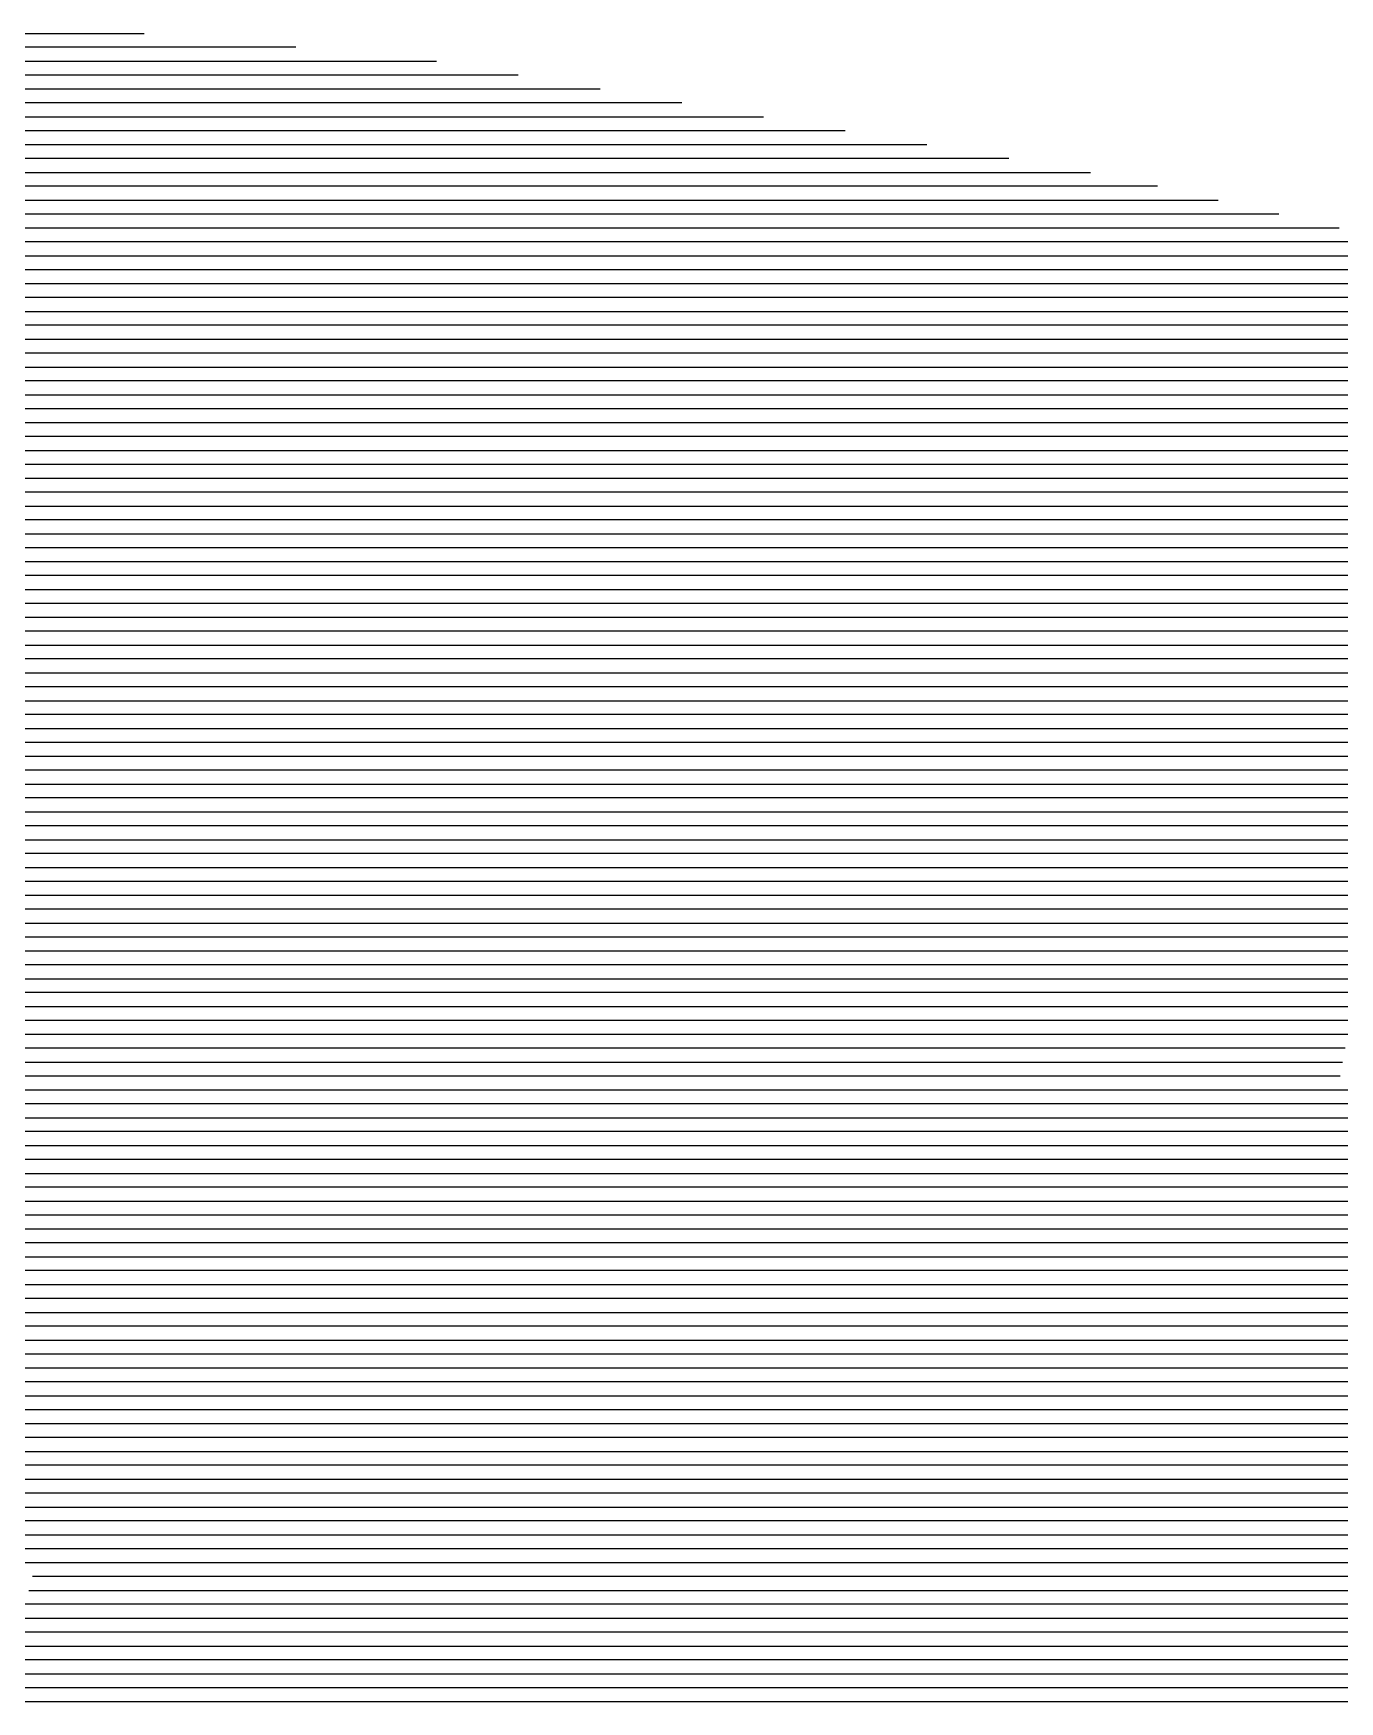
# Model space of a CAD drawing. Header units: metres. Extents: x -6.9 to 6.9, y -7 to 7.
# Drawn here: x 0.698 to 1.638, y 5.76 to 6.96 of the extents above; entities that cross this region are included whole.
import ezdxf

# ---------------------------------------------------------------- set-up
doc = ezdxf.new("R2010")
doc.units = ezdxf.units.M

msp = doc.modelspace()

# ---------------------------------------------------------------- linework, layer by layer
for p, q in [((0.474118, 6.959597, -0.375973), (0.77803, 6.959597, -0.321608)), ((0.887169, 6.949597, -0.30161), (0.474129, 6.949597, -0.375496)), ((0.47414, 6.939597, -0.37502), (0.978607, 6.939597, -0.284778)), ((0.978607, 6.939597, -0.284778), (0.978974, 6.939597, -0.284712)), ((0.978974, 6.939597, -0.284712), (0.988334, 6.939597, -0.283012)), ((0.976029, 6.929597, -0.284765), (0.474152, 6.929597, -0.374543)), ((0.978712, 6.929597, -0.284278), (0.976029, 6.929597, -0.284765)), ((1.047144, 6.929597, -0.27185), (0.978712, 6.929597, -0.284278)), ((0.474163, 6.919597, -0.374067), (0.973451, 6.919597, -0.284752)), ((0.973451, 6.919597, -0.284752), (0.978449, 6.919597, -0.283844)), ((0.978449, 6.919597, -0.283844), (1.105954, 6.919597, -0.260689)), ((0.970872, 6.909597, -0.284738), (0.474174, 6.909597, -0.37359)), ((0.978187, 6.909597, -0.28341), (0.970872, 6.909597, -0.284738)), ((1.164765, 6.909597, -0.249527), (0.978187, 6.909597, -0.28341)), ((0.474185, 6.899597, -0.373114), (0.968294, 6.899597, -0.284725)), ((0.965716, 6.889597, -0.284711), (0.474196, 6.889597, -0.372637)), ((0.977663, 6.889597, -0.282542), (0.965716, 6.889597, -0.284711)), ((0.968294, 6.899597, -0.284725), (0.977925, 6.899597, -0.282976)), ((1.282386, 6.889597, -0.227204), (0.977663, 6.889597, -0.282542)), ((0.977925, 6.899597, -0.282976), (1.223575, 6.899597, -0.238365)), ((0.474208, 6.879597, -0.37216), (0.963138, 6.879597, -0.284698)), ((0.963138, 6.879597, -0.284698), (0.9774, 6.879597, -0.282108)), ((0.9774, 6.879597, -0.282108), (1.341196, 6.879597, -0.216042)), ((0.96056, 6.869597, -0.284685), (0.474219, 6.869597, -0.371684)), ((0.977138, 6.869597, -0.281674), (0.96056, 6.869597, -0.284685)), ((1.400006, 6.869597, -0.20488), (0.977138, 6.869597, -0.281674)), ((0.47423, 6.859597, -0.371207), (0.957982, 6.859597, -0.284671)), ((0.957982, 6.859597, -0.284671), (0.976876, 6.859597, -0.28124)), ((0.976876, 6.859597, -0.28124), (1.458817, 6.859597, -0.193719)), ((0.955404, 6.849597, -0.284658), (0.474241, 6.849597, -0.370731)), ((0.976614, 6.849597, -0.280806), (0.955404, 6.849597, -0.284658)), ((1.474902, 6.849597, -0.190316), (0.976614, 6.849597, -0.280806)), ((1.476556, 6.849597, -0.190012), (1.474902, 6.849597, -0.190316)), ((1.507085, 6.849597, -0.184401), (1.476556, 6.849597, -0.190012)), ((0.474252, 6.839597, -0.370254), (0.952826, 6.839597, -0.284645)), ((0.950248, 6.829597, -0.284631), (0.474264, 6.829597, -0.369778)), ((0.976089, 6.829597, -0.279938), (0.950248, 6.829597, -0.284631)), ((0.952826, 6.839597, -0.284645), (0.976351, 6.839597, -0.280372)), ((1.469193, 6.829597, -0.190389), (0.976089, 6.829597, -0.279938)), ((0.976351, 6.839597, -0.280372), (1.472047, 6.839597, -0.190353)), ((1.475624, 6.829597, -0.189206), (1.469193, 6.829597, -0.190389)), ((1.472047, 6.839597, -0.190353), (1.47609, 6.839597, -0.189609)), ((1.594277, 6.829597, -0.167403), (1.475624, 6.829597, -0.189206)), ((1.47609, 6.839597, -0.189609), (1.550681, 6.839597, -0.175902)), ((0.474275, 6.819597, -0.369301), (0.947669, 6.819597, -0.284618)), ((0.947669, 6.819597, -0.284618), (0.975827, 6.819597, -0.279504)), ((0.975827, 6.819597, -0.279504), (1.466339, 6.819597, -0.190426)), ((1.466339, 6.819597, -0.190426), (1.475158, 6.819597, -0.188804)), ((1.475158, 6.819597, -0.188804), (1.637872, 6.819597, -0.158903)), ((0.945091, 6.809597, -0.284604), (0.474286, 6.809597, -0.368824)), ((0.975564, 6.809597, -0.27907), (0.945091, 6.809597, -0.284604)), ((1.463485, 6.809597, -0.190463), (0.975564, 6.809597, -0.27907)), ((1.474692, 6.809597, -0.188401), (1.463485, 6.809597, -0.190463)), ((1.681468, 6.809597, -0.150404), (1.474692, 6.809597, -0.188401)), ((0.474297, 6.799597, -0.368348), (0.942513, 6.799597, -0.284591)), ((0.942513, 6.799597, -0.284591), (0.975302, 6.799597, -0.278636)), ((0.975302, 6.799597, -0.278636), (1.46063, 6.799597, -0.1905)), ((1.46063, 6.799597, -0.1905), (1.474226, 6.799597, -0.187999)), ((1.474226, 6.799597, -0.187999), (1.725064, 6.799597, -0.141904)), ((0.939935, 6.789597, -0.284578), (0.474308, 6.789597, -0.367871)), ((0.97504, 6.789597, -0.278202), (0.939935, 6.789597, -0.284578)), ((1.457776, 6.789597, -0.190536), (0.97504, 6.789597, -0.278202)), ((1.47376, 6.789597, -0.187596), (1.457776, 6.789597, -0.190536)), ((1.745587, 6.789597, -0.137645), (1.47376, 6.789597, -0.187596)), ((0.47432, 6.779597, -0.367395), (0.937357, 6.779597, -0.284564)), ((0.934779, 6.769597, -0.284551), (0.474331, 6.769597, -0.366918)), ((0.974515, 6.769597, -0.277334), (0.934779, 6.769597, -0.284551)), ((0.937357, 6.779597, -0.284564), (0.974778, 6.779597, -0.277768)), ((1.452068, 6.769597, -0.19061), (0.974515, 6.769597, -0.277334)), ((0.974778, 6.779597, -0.277768), (1.454922, 6.779597, -0.190573)), ((1.472828, 6.769597, -0.186791), (1.452068, 6.769597, -0.19061)), ((1.454922, 6.779597, -0.190573), (1.473294, 6.779597, -0.187194)), ((1.741892, 6.769597, -0.137347), (1.472828, 6.769597, -0.186791)), ((1.473294, 6.779597, -0.187194), (1.743739, 6.779597, -0.137496)), ((0.474342, 6.759597, -0.366441), (0.932201, 6.759597, -0.284537)), ((0.932201, 6.759597, -0.284537), (0.974253, 6.759597, -0.2769)), ((0.974253, 6.759597, -0.2769), (1.449213, 6.759597, -0.190647)), ((1.449213, 6.759597, -0.190647), (1.472362, 6.759597, -0.186389)), ((1.472362, 6.759597, -0.186389), (1.740044, 6.759597, -0.137199)), ((0.929623, 6.749597, -0.284524), (0.474353, 6.749597, -0.365965)), ((0.973991, 6.749597, -0.276466), (0.929623, 6.749597, -0.284524)), ((1.446359, 6.749597, -0.190683), (0.973991, 6.749597, -0.276466)), ((1.471896, 6.749597, -0.185986), (1.446359, 6.749597, -0.190683)), ((1.738196, 6.749597, -0.13705), (1.471896, 6.749597, -0.185986)), ((0.474364, 6.739597, -0.365488), (0.927044, 6.739597, -0.284511)), ((0.927044, 6.739597, -0.284511), (0.973729, 6.739597, -0.276032)), ((0.973729, 6.739597, -0.276032), (1.443505, 6.739597, -0.19072)), ((1.443505, 6.739597, -0.19072), (1.47143, 6.739597, -0.185584)), ((1.47143, 6.739597, -0.185584), (1.736349, 6.739597, -0.136901)), ((0.924466, 6.729597, -0.284497), (0.474376, 6.729597, -0.365012)), ((0.973466, 6.729597, -0.275599), (0.924466, 6.729597, -0.284497)), ((1.440651, 6.729597, -0.190757), (0.973466, 6.729597, -0.275599)), ((1.470964, 6.729597, -0.185181), (1.440651, 6.729597, -0.190757)), ((1.734501, 6.729597, -0.136753), (1.470964, 6.729597, -0.185181)), ((0.474387, 6.719597, -0.364535), (0.921888, 6.719597, -0.284484)), ((0.91931, 6.709597, -0.28447), (0.474398, 6.709597, -0.364059)), ((0.972942, 6.709597, -0.274731), (0.91931, 6.709597, -0.28447)), ((0.921888, 6.719597, -0.284484), (0.973204, 6.719597, -0.275165)), ((1.434942, 6.709597, -0.19083), (0.972942, 6.709597, -0.274731)), ((0.973204, 6.719597, -0.275165), (1.437796, 6.719597, -0.190794)), ((1.470032, 6.709597, -0.184376), (1.434942, 6.709597, -0.19083)), ((1.437796, 6.719597, -0.190794), (1.470498, 6.719597, -0.184779)), ((1.730806, 6.709597, -0.136456), (1.470032, 6.709597, -0.184376)), ((1.470498, 6.719597, -0.184779), (1.732654, 6.719597, -0.136604)), ((0.474409, 6.699597, -0.363582), (0.916732, 6.699597, -0.284457)), ((0.916732, 6.699597, -0.284457), (0.97268, 6.699597, -0.274297)), ((0.97268, 6.699597, -0.274297), (1.432088, 6.699597, -0.190867)), ((1.432088, 6.699597, -0.190867), (1.469566, 6.699597, -0.183974)), ((1.469566, 6.699597, -0.183974), (1.728958, 6.699597, -0.136307)), ((0.914154, 6.689597, -0.284444), (0.47442, 6.689597, -0.363105)), ((0.972417, 6.689597, -0.273863), (0.914154, 6.689597, -0.284444)), ((1.429234, 6.689597, -0.190904), (0.972417, 6.689597, -0.273863)), ((1.4691, 6.689597, -0.183571), (1.429234, 6.689597, -0.190904)), ((1.727111, 6.689597, -0.136158), (1.4691, 6.689597, -0.183571)), ((0.474432, 6.679597, -0.362629), (0.911576, 6.679597, -0.28443)), ((0.911576, 6.679597, -0.28443), (0.972155, 6.679597, -0.273429)), ((0.972155, 6.679597, -0.273429), (1.42638, 6.679597, -0.190941)), ((1.42638, 6.679597, -0.190941), (1.468634, 6.679597, -0.183169)), ((1.468634, 6.679597, -0.183169), (1.725263, 6.679597, -0.13601)), ((0.908998, 6.669597, -0.284417), (0.474443, 6.669597, -0.362152)), ((0.971893, 6.669597, -0.272995), (0.908998, 6.669597, -0.284417)), ((1.423525, 6.669597, -0.190977), (0.971893, 6.669597, -0.272995)), ((1.468168, 6.669597, -0.182766), (1.423525, 6.669597, -0.190977)), ((1.723416, 6.669597, -0.135861), (1.468168, 6.669597, -0.182766)), ((0.474454, 6.659597, -0.361676), (0.90642, 6.659597, -0.284404)), ((0.903841, 6.649597, -0.28439), (0.474465, 6.649597, -0.361199)), ((0.971368, 6.649597, -0.272127), (0.903841, 6.649597, -0.28439)), ((0.90642, 6.659597, -0.284404), (0.971631, 6.659597, -0.272561)), ((1.417817, 6.649597, -0.191051), (0.971368, 6.649597, -0.272127)), ((0.971631, 6.659597, -0.272561), (1.420671, 6.659597, -0.191014)), ((1.467236, 6.649597, -0.181961), (1.417817, 6.649597, -0.191051)), ((1.420671, 6.659597, -0.191014), (1.467702, 6.659597, -0.182364)), ((1.71972, 6.649597, -0.135564), (1.467236, 6.649597, -0.181961)), ((1.467702, 6.659597, -0.182364), (1.721568, 6.659597, -0.135712)), ((0.474476, 6.639597, -0.360723), (0.901263, 6.639597, -0.284377)), ((0.901263, 6.639597, -0.284377), (0.971106, 6.639597, -0.271693)), ((0.971106, 6.639597, -0.271693), (1.414963, 6.639597, -0.191088)), ((1.414963, 6.639597, -0.191088), (1.46677, 6.639597, -0.181558)), ((1.46677, 6.639597, -0.181558), (1.717873, 6.639597, -0.135415)), ((0.898685, 6.629597, -0.284363), (0.474488, 6.629597, -0.360246)), ((0.970844, 6.629597, -0.271259), (0.898685, 6.629597, -0.284363)), ((1.412108, 6.629597, -0.191124), (0.970844, 6.629597, -0.271259)), ((1.466304, 6.629597, -0.181156), (1.412108, 6.629597, -0.191124)), ((1.716025, 6.629597, -0.135266), (1.466304, 6.629597, -0.181156)), ((0.474499, 6.619597, -0.359769), (0.896107, 6.619597, -0.28435)), ((0.896107, 6.619597, -0.28435), (0.970582, 6.619597, -0.270825)), ((0.970582, 6.619597, -0.270825), (1.409254, 6.619597, -0.191161)), ((1.409254, 6.619597, -0.191161), (1.465838, 6.619597, -0.180753)), ((1.465838, 6.619597, -0.180753), (1.714178, 6.619597, -0.135118)), ((0.893529, 6.609597, -0.284337), (0.47451, 6.609597, -0.359293)), ((0.970319, 6.609597, -0.270391), (0.893529, 6.609597, -0.284337)), ((1.4064, 6.609597, -0.191198), (0.970319, 6.609597, -0.270391)), ((1.465372, 6.609597, -0.180351), (1.4064, 6.609597, -0.191198)), ((1.71233, 6.609597, -0.134969), (1.465372, 6.609597, -0.180351)), ((0.474521, 6.599597, -0.358816), (0.890951, 6.599597, -0.284323)), ((0.888373, 6.589597, -0.28431), (0.474532, 6.589597, -0.35834)), ((0.969795, 6.589597, -0.269523), (0.888373, 6.589597, -0.28431)), ((0.890951, 6.599597, -0.284323), (0.970057, 6.599597, -0.269957)), ((1.400691, 6.589597, -0.191271), (0.969795, 6.589597, -0.269523)), ((0.970057, 6.599597, -0.269957), (1.403546, 6.599597, -0.191235)), ((1.46444, 6.589597, -0.179546), (1.400691, 6.589597, -0.191271)), ((1.403546, 6.599597, -0.191235), (1.464906, 6.599597, -0.179948)), ((1.708635, 6.589597, -0.134672), (1.46444, 6.589597, -0.179546)), ((1.464906, 6.599597, -0.179948), (1.710482, 6.599597, -0.134821)), ((0.474544, 6.579597, -0.357863), (0.885795, 6.579597, -0.284296)), ((0.885795, 6.579597, -0.284296), (0.969533, 6.579597, -0.269089)), ((0.969533, 6.579597, -0.269089), (1.397837, 6.579597, -0.191308)), ((1.397837, 6.579597, -0.191308), (1.463974, 6.579597, -0.179143)), ((1.463974, 6.579597, -0.179143), (1.706787, 6.579597, -0.134523)), ((0.883216, 6.569597, -0.284283), (0.474555, 6.569597, -0.357387)), ((0.96927, 6.569597, -0.268655), (0.883216, 6.569597, -0.284283)), ((1.394983, 6.569597, -0.191345), (0.96927, 6.569597, -0.268655)), ((1.463508, 6.569597, -0.178741), (1.394983, 6.569597, -0.191345)), ((1.70494, 6.569597, -0.134375), (1.463508, 6.569597, -0.178741)), ((0.474566, 6.559597, -0.35691), (0.880638, 6.559597, -0.28427)), ((0.880638, 6.559597, -0.28427), (0.969008, 6.559597, -0.268221)), ((0.969008, 6.559597, -0.268221), (1.392129, 6.559597, -0.191382)), ((1.392129, 6.559597, -0.191382), (1.463042, 6.559597, -0.178338)), ((1.463042, 6.559597, -0.178338), (1.703092, 6.559597, -0.134226)), ((0.87806, 6.549597, -0.284256), (0.474577, 6.549597, -0.356433)), ((0.968746, 6.549597, -0.267787), (0.87806, 6.549597, -0.284256)), ((1.389274, 6.549597, -0.191418), (0.968746, 6.549597, -0.267787)), ((1.462576, 6.549597, -0.177936), (1.389274, 6.549597, -0.191418)), ((1.701244, 6.549597, -0.134077), (1.462576, 6.549597, -0.177936)), ((0.474588, 6.539597, -0.355957), (0.875482, 6.539597, -0.284243)), ((0.872904, 6.529597, -0.28423), (0.474599, 6.529597, -0.35548)), ((0.968221, 6.529597, -0.266919), (0.872904, 6.529597, -0.28423)), ((0.875482, 6.539597, -0.284243), (0.968484, 6.539597, -0.267353)), ((1.383566, 6.529597, -0.191492), (0.968221, 6.529597, -0.266919)), ((0.968484, 6.539597, -0.267353), (1.38642, 6.539597, -0.191455)), ((1.461644, 6.529597, -0.177131), (1.383566, 6.529597, -0.191492)), ((1.38642, 6.539597, -0.191455), (1.46211, 6.539597, -0.177533)), ((1.697549, 6.529597, -0.13378), (1.461644, 6.529597, -0.177131)), ((1.46211, 6.539597, -0.177533), (1.699397, 6.539597, -0.133929)), ((0.474611, 6.519597, -0.355004), (0.870326, 6.519597, -0.284216)), ((0.870326, 6.519597, -0.284216), (0.967959, 6.519597, -0.266485)), ((0.967959, 6.519597, -0.266485), (1.380712, 6.519597, -0.191529)), ((1.380712, 6.519597, -0.191529), (1.461178, 6.519597, -0.176728)), ((1.461178, 6.519597, -0.176728), (1.695702, 6.519597, -0.133631)), ((0.867748, 6.509597, -0.284203), (0.474622, 6.509597, -0.354527)), ((0.967697, 6.509597, -0.266051), (0.867748, 6.509597, -0.284203)), ((1.377858, 6.509597, -0.191565), (0.967697, 6.509597, -0.266051)), ((1.460712, 6.509597, -0.176326), (1.377858, 6.509597, -0.191565)), ((1.693854, 6.509597, -0.133483), (1.460712, 6.509597, -0.176326)), ((0.474633, 6.499597, -0.35405), (0.86517, 6.499597, -0.284189)), ((0.86517, 6.499597, -0.284189), (0.967435, 6.499597, -0.265617)), ((0.967435, 6.499597, -0.265617), (1.375003, 6.499597, -0.191602)), ((1.375003, 6.499597, -0.191602), (1.460246, 6.499597, -0.175923)), ((1.460246, 6.499597, -0.175923), (1.692006, 6.499597, -0.133334)), ((0.862591, 6.489597, -0.284176), (0.474644, 6.489597, -0.353574)), ((0.967172, 6.489597, -0.265183), (0.862591, 6.489597, -0.284176)), ((1.372149, 6.489597, -0.191639), (0.967172, 6.489597, -0.265183)), ((1.45978, 6.489597, -0.175521), (1.372149, 6.489597, -0.191639)), ((1.690159, 6.489597, -0.133185), (1.45978, 6.489597, -0.175521)), ((0.474655, 6.479597, -0.353097), (0.860013, 6.479597, -0.284163)), ((0.857435, 6.469597, -0.284149), (0.474667, 6.469597, -0.352621)), ((0.966648, 6.469597, -0.264315), (0.857435, 6.469597, -0.284149)), ((0.860013, 6.479597, -0.284163), (0.96691, 6.479597, -0.264749)), ((1.366441, 6.469597, -0.191712), (0.966648, 6.469597, -0.264315)), ((0.96691, 6.479597, -0.264749), (1.369295, 6.479597, -0.191676)), ((1.458848, 6.469597, -0.174716), (1.366441, 6.469597, -0.191712)), ((1.369295, 6.479597, -0.191676), (1.459314, 6.479597, -0.175118)), ((1.686463, 6.469597, -0.132888), (1.458848, 6.469597, -0.174716)), ((1.459314, 6.479597, -0.175118), (1.688311, 6.479597, -0.133037)), ((0.474678, 6.459597, -0.352144), (0.854857, 6.459597, -0.284136)), ((0.854857, 6.459597, -0.284136), (0.966386, 6.459597, -0.263882)), ((0.966386, 6.459597, -0.263882), (1.363586, 6.459597, -0.191749)), ((1.363586, 6.459597, -0.191749), (1.458382, 6.459597, -0.174313)), ((1.458382, 6.459597, -0.174313), (1.684616, 6.459597, -0.13274)), ((0.852279, 6.449597, -0.284122), (0.474689, 6.449597, -0.351668)), ((0.966123, 6.449597, -0.263448), (0.852279, 6.449597, -0.284122)), ((1.360732, 6.449597, -0.191786), (0.966123, 6.449597, -0.263448)), ((1.457916, 6.449597, -0.17391), (1.360732, 6.449597, -0.191786)), ((1.682768, 6.449597, -0.132591), (1.457916, 6.449597, -0.17391)), ((0.4747, 6.439597, -0.351191), (0.849701, 6.439597, -0.284109)), ((0.849701, 6.439597, -0.284109), (0.965861, 6.439597, -0.263014)), ((0.965861, 6.439597, -0.263014), (1.357878, 6.439597, -0.191823)), ((1.357878, 6.439597, -0.191823), (1.45745, 6.439597, -0.173508)), ((1.45745, 6.439597, -0.173508), (1.680921, 6.439597, -0.132442)), ((0.847123, 6.429597, -0.284096), (0.474711, 6.429597, -0.350714)), ((0.965599, 6.429597, -0.26258), (0.847123, 6.429597, -0.284096)), ((1.355024, 6.429597, -0.191859), (0.965599, 6.429597, -0.26258)), ((1.456984, 6.429597, -0.173105), (1.355024, 6.429597, -0.191859)), ((1.679073, 6.429597, -0.132294), (1.456984, 6.429597, -0.173105)), ((0.474723, 6.419597, -0.350238), (0.844545, 6.419597, -0.284082)), ((0.841967, 6.409597, -0.284069), (0.474734, 6.409597, -0.349761)), ((0.965074, 6.409597, -0.261712), (0.841967, 6.409597, -0.284069)), ((0.844545, 6.419597, -0.284082), (0.965337, 6.419597, -0.262146)), ((1.349315, 6.409597, -0.191933), (0.965074, 6.409597, -0.261712)), ((0.965337, 6.419597, -0.262146), (1.352169, 6.419597, -0.191896)), ((1.456052, 6.409597, -0.1723), (1.349315, 6.409597, -0.191933)), ((1.352169, 6.419597, -0.191896), (1.456518, 6.419597, -0.172703)), ((1.675378, 6.409597, -0.131996), (1.456052, 6.409597, -0.1723)), ((1.456518, 6.419597, -0.172703), (1.677225, 6.419597, -0.132145)), ((0.474745, 6.399597, -0.349285), (0.839388, 6.399597, -0.284055)), ((0.839388, 6.399597, -0.284055), (0.964812, 6.399597, -0.261278)), ((0.964812, 6.399597, -0.261278), (1.346461, 6.399597, -0.191969)), ((1.346461, 6.399597, -0.191969), (1.455586, 6.399597, -0.171898)), ((1.455586, 6.399597, -0.171898), (1.67353, 6.399597, -0.131848)), ((0.83681, 6.389597, -0.284042), (0.474756, 6.389597, -0.348808)), ((0.96455, 6.389597, -0.260844), (0.83681, 6.389597, -0.284042)), ((1.343607, 6.389597, -0.192006), (0.96455, 6.389597, -0.260844)), ((1.45512, 6.389597, -0.171495), (1.343607, 6.389597, -0.192006)), ((1.671683, 6.389597, -0.131699), (1.45512, 6.389597, -0.171495)), ((0.474767, 6.379597, -0.348332), (0.834232, 6.379597, -0.284029)), ((0.834232, 6.379597, -0.284029), (0.964288, 6.379597, -0.26041)), ((0.964288, 6.379597, -0.26041), (1.340753, 6.379597, -0.192043)), ((1.340753, 6.379597, -0.192043), (1.454654, 6.379597, -0.171093)), ((1.454654, 6.379597, -0.171093), (1.669835, 6.379597, -0.13155)), ((0.831654, 6.369597, -0.284015), (0.474779, 6.369597, -0.347855)), ((0.964025, 6.369597, -0.259976), (0.831654, 6.369597, -0.284015)), ((1.337898, 6.369597, -0.19208), (0.964025, 6.369597, -0.259976)), ((1.454188, 6.369597, -0.17069), (1.337898, 6.369597, -0.19208)), ((1.667987, 6.369597, -0.131402), (1.454188, 6.369597, -0.17069)), ((0.47479, 6.359597, -0.347378), (0.829076, 6.359597, -0.284002)), ((0.826498, 6.349597, -0.283989), (0.474801, 6.349597, -0.346902)), ((0.963501, 6.349597, -0.259108), (0.826498, 6.349597, -0.283989)), ((0.829076, 6.359597, -0.284002), (0.963763, 6.359597, -0.259542)), ((1.33219, 6.349597, -0.192153), (0.963501, 6.349597, -0.259108)), ((0.963763, 6.359597, -0.259542), (1.335044, 6.359597, -0.192116)), ((1.453256, 6.349597, -0.169885), (1.33219, 6.349597, -0.192153)), ((1.335044, 6.359597, -0.192116), (1.453722, 6.359597, -0.170288)), ((1.664292, 6.349597, -0.131105), (1.453256, 6.349597, -0.169885)), ((1.453722, 6.359597, -0.170288), (1.66614, 6.359597, -0.131253)), ((0.474812, 6.339597, -0.346425), (0.82392, 6.339597, -0.283975)), ((0.82392, 6.339597, -0.283975), (0.963239, 6.339597, -0.258674)), ((0.963239, 6.339597, -0.258674), (1.329336, 6.339597, -0.19219)), ((1.329336, 6.339597, -0.19219), (1.45279, 6.339597, -0.169483)), ((1.45279, 6.339597, -0.169483), (1.662445, 6.339597, -0.130956)), ((0.821342, 6.329597, -0.283962), (0.474823, 6.329597, -0.345949)), ((0.962976, 6.329597, -0.25824), (0.821342, 6.329597, -0.283962)), ((1.326481, 6.329597, -0.192227), (0.962976, 6.329597, -0.25824)), ((1.452324, 6.329597, -0.16908), (1.326481, 6.329597, -0.192227)), ((1.660597, 6.329597, -0.130807), (1.452324, 6.329597, -0.16908)), ((0.474835, 6.319597, -0.345472), (0.818763, 6.319597, -0.283948)), ((0.818763, 6.319597, -0.283948), (0.962714, 6.319597, -0.257806)), ((0.962714, 6.319597, -0.257806), (1.323627, 6.319597, -0.192263)), ((1.323627, 6.319597, -0.192263), (1.451858, 6.319597, -0.168678)), ((1.451858, 6.319597, -0.168678), (1.658749, 6.319597, -0.130659)), ((0.816185, 6.309597, -0.283935), (0.474846, 6.309597, -0.344996)), ((0.962452, 6.309597, -0.257372), (0.816185, 6.309597, -0.283935)), ((1.320773, 6.309597, -0.1923), (0.962452, 6.309597, -0.257372)), ((1.451392, 6.309597, -0.168275), (1.320773, 6.309597, -0.1923)), ((1.656902, 6.309597, -0.13051), (1.451392, 6.309597, -0.168275)), ((0.474857, 6.299597, -0.344519), (0.813607, 6.299597, -0.283922)), ((0.811029, 6.289597, -0.283908), (0.474868, 6.289597, -0.344042)), ((0.961927, 6.289597, -0.256504), (0.811029, 6.289597, -0.283908)), ((0.813607, 6.299597, -0.283922), (0.962189, 6.299597, -0.256938)), ((1.315064, 6.289597, -0.192374), (0.961927, 6.289597, -0.256504)), ((0.962189, 6.299597, -0.256938), (1.317919, 6.299597, -0.192337)), ((1.45046, 6.289597, -0.16747), (1.315064, 6.289597, -0.192374)), ((1.317919, 6.299597, -0.192337), (1.450926, 6.299597, -0.167873)), ((1.653207, 6.289597, -0.130213), (1.45046, 6.289597, -0.16747)), ((1.450926, 6.299597, -0.167873), (1.655054, 6.299597, -0.130361)), ((0.474879, 6.279597, -0.343566), (0.808451, 6.279597, -0.283895)), ((0.808451, 6.279597, -0.283895), (0.961665, 6.279597, -0.25607)), ((0.961665, 6.279597, -0.25607), (1.31221, 6.279597, -0.19241)), ((1.31221, 6.279597, -0.19241), (1.449994, 6.279597, -0.167068)), ((1.449994, 6.279597, -0.167068), (1.651359, 6.279597, -0.130064)), ((0.805873, 6.269597, -0.283881), (0.474891, 6.269597, -0.343089)), ((0.961403, 6.269597, -0.255636), (0.805873, 6.269597, -0.283881)), ((1.309356, 6.269597, -0.192447), (0.961403, 6.269597, -0.255636)), ((1.449528, 6.269597, -0.166665), (1.309356, 6.269597, -0.192447)), ((1.649511, 6.269597, -0.129915), (1.449528, 6.269597, -0.166665)), ((0.474902, 6.259597, -0.342613), (0.803295, 6.259597, -0.283868)), ((0.803295, 6.259597, -0.283868), (0.96114, 6.259597, -0.255202)), ((0.96114, 6.259597, -0.255202), (1.306502, 6.259597, -0.192484)), ((1.306502, 6.259597, -0.192484), (1.449062, 6.259597, -0.166262)), ((1.449062, 6.259597, -0.166262), (1.647664, 6.259597, -0.129767)), ((0.800717, 6.249597, -0.283855), (0.474913, 6.249597, -0.342136)), ((0.960878, 6.249597, -0.254768), (0.800717, 6.249597, -0.283855)), ((1.303647, 6.249597, -0.192521), (0.960878, 6.249597, -0.254768)), ((1.448596, 6.249597, -0.16586), (1.303647, 6.249597, -0.192521)), ((1.645816, 6.249597, -0.129618), (1.448596, 6.249597, -0.16586)), ((0.474924, 6.239597, -0.341659), (0.798138, 6.239597, -0.283841)), ((0.79556, 6.229597, -0.283828), (0.474935, 6.229597, -0.341183)), ((0.960354, 6.229597, -0.2539), (0.79556, 6.229597, -0.283828)), ((0.798138, 6.239597, -0.283841), (0.960616, 6.239597, -0.254334)), ((1.297939, 6.229597, -0.192594), (0.960354, 6.229597, -0.2539)), ((0.960616, 6.239597, -0.254334), (1.300793, 6.239597, -0.192557)), ((1.447664, 6.229597, -0.165055), (1.297939, 6.229597, -0.192594)), ((1.300793, 6.239597, -0.192557), (1.44813, 6.239597, -0.165457)), ((1.642121, 6.229597, -0.129321), (1.447664, 6.229597, -0.165055)), ((1.44813, 6.239597, -0.165457), (1.643969, 6.239597, -0.129469)), ((0.474947, 6.219597, -0.340706), (0.792982, 6.219597, -0.283815)), ((0.792982, 6.219597, -0.283815), (0.960091, 6.219597, -0.253466)), ((0.960091, 6.219597, -0.253466), (1.295085, 6.219597, -0.192631)), ((1.295085, 6.219597, -0.192631), (1.447198, 6.219597, -0.164652)), ((1.447198, 6.219597, -0.164652), (1.640273, 6.219597, -0.129172)), ((0.790404, 6.209597, -0.283801), (0.474958, 6.209597, -0.34023)), ((0.959829, 6.209597, -0.253032), (0.790404, 6.209597, -0.283801)), ((1.292231, 6.209597, -0.192668), (0.959829, 6.209597, -0.253032)), ((1.446732, 6.209597, -0.16425), (1.292231, 6.209597, -0.192668)), ((1.638426, 6.209597, -0.129024), (1.446732, 6.209597, -0.16425)), ((0.474969, 6.199597, -0.339753), (0.787826, 6.199597, -0.283788)), ((0.787826, 6.199597, -0.283788), (0.959567, 6.199597, -0.252598)), ((0.959567, 6.199597, -0.252598), (1.289376, 6.199597, -0.192704)), ((1.289376, 6.199597, -0.192704), (1.446266, 6.199597, -0.163847)), ((1.446266, 6.199597, -0.163847), (1.636578, 6.199597, -0.128875)), ((1.636578, 6.199597, -0.128875), (1.836975, 6.199597, -0.091772)), ((0.785248, 6.189597, -0.283774), (0.47498, 6.189597, -0.339277)), ((0.959305, 6.189597, -0.252165), (0.785248, 6.189597, -0.283774)), ((1.286522, 6.189597, -0.192741), (0.959305, 6.189597, -0.252165)), ((1.4458, 6.189597, -0.163445), (1.286522, 6.189597, -0.192741)), ((1.634731, 6.189597, -0.128726), (1.4458, 6.189597, -0.163445)), ((1.833673, 6.189597, -0.091893), (1.634731, 6.189597, -0.128726)), ((0.474991, 6.179597, -0.3388), (0.78267, 6.179597, -0.283761)), ((0.780092, 6.169597, -0.283748), (0.475003, 6.169597, -0.338323)), ((0.95878, 6.169597, -0.251297), (0.780092, 6.169597, -0.283748)), ((0.78267, 6.179597, -0.283761), (0.959042, 6.179597, -0.251731)), ((1.280814, 6.169597, -0.192815), (0.95878, 6.169597, -0.251297)), ((0.959042, 6.179597, -0.251731), (1.283668, 6.179597, -0.192778)), ((1.444868, 6.169597, -0.16264), (1.280814, 6.169597, -0.192815)), ((1.283668, 6.179597, -0.192778), (1.445334, 6.179597, -0.163042)), ((1.631035, 6.169597, -0.128429), (1.444868, 6.169597, -0.16264)), ((1.445334, 6.179597, -0.163042), (1.632883, 6.179597, -0.128578)), ((1.827068, 6.169597, -0.092134), (1.631035, 6.169597, -0.128429)), ((1.632883, 6.179597, -0.128578), (1.83037, 6.179597, -0.092013)), ((0.475014, 6.159597, -0.337847), (0.777514, 6.159597, -0.283734)), ((0.777514, 6.159597, -0.283734), (0.958518, 6.159597, -0.250863)), ((0.958518, 6.159597, -0.250863), (1.277959, 6.159597, -0.192851)), ((1.277959, 6.159597, -0.192851), (1.444402, 6.159597, -0.162237)), ((1.444402, 6.159597, -0.162237), (1.629188, 6.159597, -0.12828)), ((1.629188, 6.159597, -0.12828), (1.823766, 6.159597, -0.092255)), ((0.774935, 6.149597, -0.283721), (0.475025, 6.149597, -0.33737)), ((0.958256, 6.149597, -0.250429), (0.774935, 6.149597, -0.283721)), ((1.275105, 6.149597, -0.192888), (0.958256, 6.149597, -0.250429)), ((1.443936, 6.149597, -0.161835), (1.275105, 6.149597, -0.192888)), ((1.62734, 6.149597, -0.128132), (1.443936, 6.149597, -0.161835)), ((1.820463, 6.149597, -0.092375), (1.62734, 6.149597, -0.128132)), ((0.475036, 6.139597, -0.336894), (0.772357, 6.139597, -0.283707)), ((0.772357, 6.139597, -0.283707), (0.957993, 6.139597, -0.249995)), ((0.957993, 6.139597, -0.249995), (1.272251, 6.139597, -0.192925)), ((1.272251, 6.139597, -0.192925), (1.44347, 6.139597, -0.161432)), ((1.44347, 6.139597, -0.161432), (1.625493, 6.139597, -0.127983)), ((1.625493, 6.139597, -0.127983), (1.817161, 6.139597, -0.092496)), ((0.769779, 6.129597, -0.283694), (0.475047, 6.129597, -0.336417)), ((0.957731, 6.129597, -0.249561), (0.769779, 6.129597, -0.283694)), ((1.269397, 6.129597, -0.192962), (0.957731, 6.129597, -0.249561)), ((1.443004, 6.129597, -0.16103), (1.269397, 6.129597, -0.192962)), ((1.623645, 6.129597, -0.127834), (1.443004, 6.129597, -0.16103)), ((1.813858, 6.129597, -0.092617), (1.623645, 6.129597, -0.127834)), ((0.475059, 6.119597, -0.335941), (0.767201, 6.119597, -0.283681)), ((0.764623, 6.109597, -0.283667), (0.47507, 6.109597, -0.335464)), ((0.957207, 6.109597, -0.248693), (0.764623, 6.109597, -0.283667)), ((0.767201, 6.119597, -0.283681), (0.957469, 6.119597, -0.249127)), ((1.263688, 6.109597, -0.193035), (0.957207, 6.109597, -0.248693)), ((0.957469, 6.119597, -0.249127), (1.266542, 6.119597, -0.192998)), ((1.442072, 6.109597, -0.160225), (1.263688, 6.109597, -0.193035)), ((1.266542, 6.119597, -0.192998), (1.442538, 6.119597, -0.160627)), ((1.61995, 6.109597, -0.127537), (1.442072, 6.109597, -0.160225)), ((1.442538, 6.119597, -0.160627), (1.621797, 6.119597, -0.127686)), ((1.807254, 6.109597, -0.092858), (1.61995, 6.109597, -0.127537)), ((1.621797, 6.119597, -0.127686), (1.810556, 6.119597, -0.092738)), ((0.475081, 6.099597, -0.334987), (0.762045, 6.099597, -0.283654)), ((0.762045, 6.099597, -0.283654), (0.956944, 6.099597, -0.248259)), ((0.956944, 6.099597, -0.248259), (1.260834, 6.099597, -0.193072)), ((1.260834, 6.099597, -0.193072), (1.441606, 6.099597, -0.159822)), ((1.441606, 6.099597, -0.159822), (1.618102, 6.099597, -0.127389)), ((1.618102, 6.099597, -0.127389), (1.803951, 6.099597, -0.092979)), ((0.759467, 6.089597, -0.283641), (0.475092, 6.089597, -0.334511)), ((0.956682, 6.089597, -0.247825), (0.759467, 6.089597, -0.283641)), ((1.25798, 6.089597, -0.193109), (0.956682, 6.089597, -0.247825)), ((1.44114, 6.089597, -0.15942), (1.25798, 6.089597, -0.193109)), ((1.616255, 6.089597, -0.12724), (1.44114, 6.089597, -0.15942)), ((1.800649, 6.089597, -0.0931), (1.616255, 6.089597, -0.12724)), ((0.475103, 6.079597, -0.334034), (0.756889, 6.079597, -0.283627)), ((0.756889, 6.079597, -0.283627), (0.95642, 6.079597, -0.247391)), ((0.95642, 6.079597, -0.247391), (1.255126, 6.079597, -0.193145)), ((1.255126, 6.079597, -0.193145), (1.440674, 6.079597, -0.159017)), ((1.440674, 6.079597, -0.159017), (1.614407, 6.079597, -0.127091)), ((1.614407, 6.079597, -0.127091), (1.797346, 6.079597, -0.09322)), ((0.75431, 6.069597, -0.283614), (0.475115, 6.069597, -0.333558)), ((0.956158, 6.069597, -0.246957), (0.75431, 6.069597, -0.283614)), ((1.252271, 6.069597, -0.193182), (0.956158, 6.069597, -0.246957)), ((1.440208, 6.069597, -0.158614), (1.252271, 6.069597, -0.193182)), ((1.612559, 6.069597, -0.126943), (1.440208, 6.069597, -0.158614)), ((1.794044, 6.069597, -0.093341), (1.612559, 6.069597, -0.126943)), ((0.475126, 6.059597, -0.333081), (0.751732, 6.059597, -0.2836)), ((0.749154, 6.049597, -0.283587), (0.475137, 6.049597, -0.332605)), ((0.955633, 6.049597, -0.246089), (0.749154, 6.049597, -0.283587)), ((0.751732, 6.059597, -0.2836), (0.955895, 6.059597, -0.246523)), ((1.246563, 6.049597, -0.193256), (0.955633, 6.049597, -0.246089)), ((0.955895, 6.059597, -0.246523), (1.249417, 6.059597, -0.193219)), ((1.439276, 6.049597, -0.157809), (1.246563, 6.049597, -0.193256)), ((1.249417, 6.059597, -0.193219), (1.439742, 6.059597, -0.158212)), ((1.608864, 6.049597, -0.126645), (1.439276, 6.049597, -0.157809)), ((1.439742, 6.059597, -0.158212), (1.610712, 6.059597, -0.126794)), ((1.787439, 6.049597, -0.093583), (1.608864, 6.049597, -0.126645)), ((1.610712, 6.059597, -0.126794), (1.790741, 6.059597, -0.093462)), ((0.475148, 6.039597, -0.332128), (0.746576, 6.039597, -0.283574)), ((0.746576, 6.039597, -0.283574), (0.955371, 6.039597, -0.245655)), ((0.955371, 6.039597, -0.245655), (1.243709, 6.039597, -0.193292)), ((1.243709, 6.039597, -0.193292), (1.43881, 6.039597, -0.157407)), ((1.43881, 6.039597, -0.157407), (1.607017, 6.039597, -0.126497)), ((1.607017, 6.039597, -0.126497), (1.784137, 6.039597, -0.093703)), ((0.743998, 6.029597, -0.28356), (0.475159, 6.029597, -0.331651)), ((0.955109, 6.029597, -0.245221), (0.743998, 6.029597, -0.28356)), ((1.240854, 6.029597, -0.193329), (0.955109, 6.029597, -0.245221)), ((1.438344, 6.029597, -0.157004), (1.240854, 6.029597, -0.193329)), ((1.605169, 6.029597, -0.126348), (1.438344, 6.029597, -0.157004)), ((1.780834, 6.029597, -0.093824), (1.605169, 6.029597, -0.126348)), ((0.475171, 6.019597, -0.331175), (0.74142, 6.019597, -0.283547)), ((0.74142, 6.019597, -0.283547), (0.954846, 6.019597, -0.244787)), ((0.954846, 6.019597, -0.244787), (1.238, 6.019597, -0.193366)), ((1.238, 6.019597, -0.193366), (1.437878, 6.019597, -0.156602)), ((1.437878, 6.019597, -0.156602), (1.603321, 6.019597, -0.126199)), ((1.603321, 6.019597, -0.126199), (1.777532, 6.019597, -0.093945)), ((0.738842, 6.009597, -0.283533), (0.475182, 6.009597, -0.330698)), ((0.954584, 6.009597, -0.244353), (0.738842, 6.009597, -0.283533)), ((1.235146, 6.009597, -0.193403), (0.954584, 6.009597, -0.244353)), ((1.437412, 6.009597, -0.156199), (1.235146, 6.009597, -0.193403)), ((1.601474, 6.009597, -0.126051), (1.437412, 6.009597, -0.156199)), ((1.774229, 6.009597, -0.094065), (1.601474, 6.009597, -0.126051)), ((0.475193, 5.999597, -0.330222), (0.736264, 5.999597, -0.28352)), ((0.733686, 5.989597, -0.283507), (0.475204, 5.989597, -0.329745)), ((0.95406, 5.989597, -0.243485), (0.733686, 5.989597, -0.283507)), ((0.736264, 5.999597, -0.28352), (0.954322, 5.999597, -0.243919)), ((1.229437, 5.989597, -0.193476), (0.95406, 5.989597, -0.243485)), ((0.954322, 5.999597, -0.243919), (1.232292, 5.999597, -0.193439)), ((1.43648, 5.989597, -0.155394), (1.229437, 5.989597, -0.193476)), ((1.232292, 5.999597, -0.193439), (1.436946, 5.999597, -0.155797)), ((1.597779, 5.989597, -0.125754), (1.43648, 5.989597, -0.155394)), ((1.436946, 5.999597, -0.155797), (1.599626, 5.999597, -0.125902)), ((1.767624, 5.989597, -0.094307), (1.597779, 5.989597, -0.125754)), ((1.599626, 5.999597, -0.125902), (1.770927, 5.999597, -0.094186)), ((0.475215, 5.979597, -0.329268), (0.731107, 5.979597, -0.283493)), ((0.731107, 5.979597, -0.283493), (0.953797, 5.979597, -0.243051)), ((0.953797, 5.979597, -0.243051), (1.226583, 5.979597, -0.193513)), ((1.226583, 5.979597, -0.193513), (1.436014, 5.979597, -0.154992)), ((1.436014, 5.979597, -0.154992), (1.595931, 5.979597, -0.125605)), ((1.595931, 5.979597, -0.125605), (1.764322, 5.979597, -0.094428)), ((0.728529, 5.969597, -0.28348), (0.475227, 5.969597, -0.328792)), ((0.953535, 5.969597, -0.242617), (0.728529, 5.969597, -0.28348)), ((1.223729, 5.969597, -0.19355), (0.953535, 5.969597, -0.242617)), ((1.435548, 5.969597, -0.154589), (1.223729, 5.969597, -0.19355)), ((1.594083, 5.969597, -0.125456), (1.435548, 5.969597, -0.154589)), ((1.76102, 5.969597, -0.094548), (1.594083, 5.969597, -0.125456)), ((0.475238, 5.959597, -0.328315), (0.725951, 5.959597, -0.283466)), ((0.725951, 5.959597, -0.283466), (0.953273, 5.959597, -0.242183)), ((0.953273, 5.959597, -0.242183), (1.220875, 5.959597, -0.193586)), ((1.220875, 5.959597, -0.193586), (1.435082, 5.959597, -0.154187)), ((1.435082, 5.959597, -0.154187), (1.592236, 5.959597, -0.125308)), ((1.592236, 5.959597, -0.125308), (1.757717, 5.959597, -0.094669)), ((0.723373, 5.949597, -0.283453), (0.475249, 5.949597, -0.327839)), ((0.953011, 5.949597, -0.241749), (0.723373, 5.949597, -0.283453)), ((1.21802, 5.949597, -0.193623), (0.953011, 5.949597, -0.241749)), ((1.434616, 5.949597, -0.153784), (1.21802, 5.949597, -0.193623)), ((1.590388, 5.949597, -0.125159), (1.434616, 5.949597, -0.153784)), ((1.754415, 5.949597, -0.09479), (1.590388, 5.949597, -0.125159)), ((0.47526, 5.939597, -0.327362), (0.720795, 5.939597, -0.28344)), ((0.718217, 5.929597, -0.283426), (0.475271, 5.929597, -0.326886)), ((0.952486, 5.929597, -0.240881), (0.718217, 5.929597, -0.283426)), ((0.720795, 5.939597, -0.28344), (0.952748, 5.939597, -0.241315)), ((1.212312, 5.929597, -0.193697), (0.952486, 5.929597, -0.240881)), ((0.952748, 5.939597, -0.241315), (1.215166, 5.939597, -0.19366)), ((1.433684, 5.929597, -0.152979), (1.212312, 5.929597, -0.193697)), ((1.215166, 5.939597, -0.19366), (1.43415, 5.939597, -0.153382)), ((1.586693, 5.929597, -0.124862), (1.433684, 5.929597, -0.152979)), ((1.43415, 5.939597, -0.153382), (1.588541, 5.939597, -0.12501)), ((1.74781, 5.929597, -0.095031), (1.586693, 5.929597, -0.124862)), ((1.588541, 5.939597, -0.12501), (1.751112, 5.939597, -0.09491)), ((0.475283, 5.919597, -0.326409), (0.715639, 5.919597, -0.283413)), ((0.715639, 5.919597, -0.283413), (0.952224, 5.919597, -0.240448)), ((0.952224, 5.919597, -0.240448), (1.209458, 5.919597, -0.193733)), ((1.209458, 5.919597, -0.193733), (1.433218, 5.919597, -0.152577)), ((1.433218, 5.919597, -0.152577), (1.584845, 5.919597, -0.124713)), ((1.584845, 5.919597, -0.124713), (1.744508, 5.919597, -0.095152)), ((0.713061, 5.909597, -0.2834), (0.475294, 5.909597, -0.325932)), ((0.951962, 5.909597, -0.240014), (0.713061, 5.909597, -0.2834)), ((1.206604, 5.909597, -0.19377), (0.951962, 5.909597, -0.240014)), ((1.432752, 5.909597, -0.152174), (1.206604, 5.909597, -0.19377)), ((1.582998, 5.909597, -0.124564), (1.432752, 5.909597, -0.152174)), ((1.741205, 5.909597, -0.095273), (1.582998, 5.909597, -0.124564)), ((0.475305, 5.899597, -0.325456), (0.710482, 5.899597, -0.283386)), ((0.710482, 5.899597, -0.283386), (0.951699, 5.899597, -0.23958)), ((0.951699, 5.899597, -0.23958), (1.203749, 5.899597, -0.193807)), ((1.203749, 5.899597, -0.193807), (1.432286, 5.899597, -0.151771)), ((1.432286, 5.899597, -0.151771), (1.58115, 5.899597, -0.124416)), ((1.58115, 5.899597, -0.124416), (1.737903, 5.899597, -0.095393)), ((0.707904, 5.889597, -0.283373), (0.475316, 5.889597, -0.324979)), ((0.951437, 5.889597, -0.239146), (0.707904, 5.889597, -0.283373)), ((1.200895, 5.889597, -0.193844), (0.951437, 5.889597, -0.239146)), ((1.43182, 5.889597, -0.151369), (1.200895, 5.889597, -0.193844)), ((1.579303, 5.889597, -0.124267), (1.43182, 5.889597, -0.151369)), ((1.7346, 5.889597, -0.095514), (1.579303, 5.889597, -0.124267)), ((0.475327, 5.879597, -0.324503), (0.705326, 5.879597, -0.283359)), ((0.702748, 5.869597, -0.283346), (0.475339, 5.869597, -0.324026)), ((0.950913, 5.869597, -0.238278), (0.702748, 5.869597, -0.283346)), ((0.705326, 5.879597, -0.283359), (0.951175, 5.879597, -0.238712)), ((1.195187, 5.869597, -0.193917), (0.950913, 5.869597, -0.238278)), ((0.951175, 5.879597, -0.238712), (1.198041, 5.879597, -0.19388)), ((1.430888, 5.869597, -0.150564), (1.195187, 5.869597, -0.193917)), ((1.198041, 5.879597, -0.19388), (1.431354, 5.879597, -0.150966)), ((1.575607, 5.869597, -0.12397), (1.430888, 5.869597, -0.150564)), ((1.431354, 5.879597, -0.150966), (1.577455, 5.879597, -0.124118)), ((1.727995, 5.869597, -0.095755), (1.575607, 5.869597, -0.12397)), ((1.577455, 5.879597, -0.124118), (1.731298, 5.879597, -0.095635)), ((0.47535, 5.859597, -0.32355), (0.70017, 5.859597, -0.283333)), ((0.70017, 5.859597, -0.283333), (0.95065, 5.859597, -0.237844)), ((0.95065, 5.859597, -0.237844), (1.192332, 5.859597, -0.193954)), ((1.192332, 5.859597, -0.193954), (1.430422, 5.859597, -0.150161)), ((1.430422, 5.859597, -0.150161), (1.57376, 5.859597, -0.123821)), ((1.57376, 5.859597, -0.123821), (1.724693, 5.859597, -0.095876)), ((0.950388, 5.849597, -0.23741), (0.697592, 5.849597, -0.283319)), ((1.189478, 5.849597, -0.193991), (0.950388, 5.849597, -0.23741)), ((1.429956, 5.849597, -0.149759), (1.189478, 5.849597, -0.193991)), ((1.571912, 5.849597, -0.123673), (1.429956, 5.849597, -0.149759)), ((1.721391, 5.849597, -0.095997), (1.571912, 5.849597, -0.123673)), ((0.695014, 5.839597, -0.283306), (0.950126, 5.839597, -0.236976)), ((0.950126, 5.839597, -0.236976), (1.186624, 5.839597, -0.194027)), ((1.186624, 5.839597, -0.194027), (1.42949, 5.839597, -0.149356)), ((1.42949, 5.839597, -0.149356), (1.570065, 5.839597, -0.123524)), ((1.570065, 5.839597, -0.123524), (1.718088, 5.839597, -0.096118)), ((0.949864, 5.829597, -0.236542), (0.692436, 5.829597, -0.283292)), ((1.18377, 5.829597, -0.194064), (0.949864, 5.829597, -0.236542)), ((1.429024, 5.829597, -0.148954), (1.18377, 5.829597, -0.194064)), ((1.568217, 5.829597, -0.123375), (1.429024, 5.829597, -0.148954)), ((1.714786, 5.829597, -0.096238), (1.568217, 5.829597, -0.123375)), ((0.949339, 5.809597, -0.235674), (0.687279, 5.809597, -0.283266)), ((0.689857, 5.819597, -0.283279), (0.949601, 5.819597, -0.236108)), ((1.178061, 5.809597, -0.194138), (0.949339, 5.809597, -0.235674)), ((0.949601, 5.819597, -0.236108), (1.180915, 5.819597, -0.194101)), ((1.428092, 5.809597, -0.148149), (1.178061, 5.809597, -0.194138)), ((1.180915, 5.819597, -0.194101), (1.428558, 5.819597, -0.148551)), ((1.564522, 5.809597, -0.123078), (1.428092, 5.809597, -0.148149)), ((1.428558, 5.819597, -0.148551), (1.566369, 5.819597, -0.123227)), ((1.708181, 5.809597, -0.09648), (1.564522, 5.809597, -0.123078)), ((1.566369, 5.819597, -0.123227), (1.711483, 5.819597, -0.096359)), ((0.684701, 5.799597, -0.283252), (0.949077, 5.799597, -0.23524)), ((0.949077, 5.799597, -0.23524), (1.175207, 5.799597, -0.194174)), ((1.175207, 5.799597, -0.194174), (1.427626, 5.799597, -0.147746)), ((1.427626, 5.799597, -0.147746), (1.562674, 5.799597, -0.122929)), ((1.562674, 5.799597, -0.122929), (1.704879, 5.799597, -0.096601)), ((0.948815, 5.789597, -0.234806), (0.682123, 5.789597, -0.283239)), ((1.172353, 5.789597, -0.194211), (0.948815, 5.789597, -0.234806)), ((1.42716, 5.789597, -0.147344), (1.172353, 5.789597, -0.194211)), ((1.560827, 5.789597, -0.122781), (1.42716, 5.789597, -0.147344)), ((1.701576, 5.789597, -0.096721), (1.560827, 5.789597, -0.122781)), ((0.679545, 5.779597, -0.283226), (0.948552, 5.779597, -0.234372)), ((0.948552, 5.779597, -0.234372), (1.169499, 5.779597, -0.194248)), ((1.169499, 5.779597, -0.194248), (1.426694, 5.779597, -0.146941)), ((1.426694, 5.779597, -0.146941), (1.558979, 5.779597, -0.122632)), ((1.558979, 5.779597, -0.122632), (1.698274, 5.779597, -0.096842)), ((0.94829, 5.769597, -0.233938), (0.676967, 5.769597, -0.283212)), ((1.166644, 5.769597, -0.194284), (0.94829, 5.769597, -0.233938)), ((1.426228, 5.769597, -0.146539), (1.166644, 5.769597, -0.194284)), ((1.557131, 5.769597, -0.122483), (1.426228, 5.769597, -0.146539)), ((1.694971, 5.769597, -0.096963), (1.557131, 5.769597, -0.122483)), ((0.674389, 5.759597, -0.283199), (0.948028, 5.759597, -0.233504)), ((0.948028, 5.759597, -0.233504), (1.16379, 5.759597, -0.194321)), ((1.16379, 5.759597, -0.194321), (1.425762, 5.759597, -0.146136)), ((1.425762, 5.759597, -0.146136), (1.555284, 5.759597, -0.122335)), ((1.555284, 5.759597, -0.122335), (1.691669, 5.759597, -0.097083))]:
    msp.add_line(p, q)

doc.saveas('drawing.dxf')
